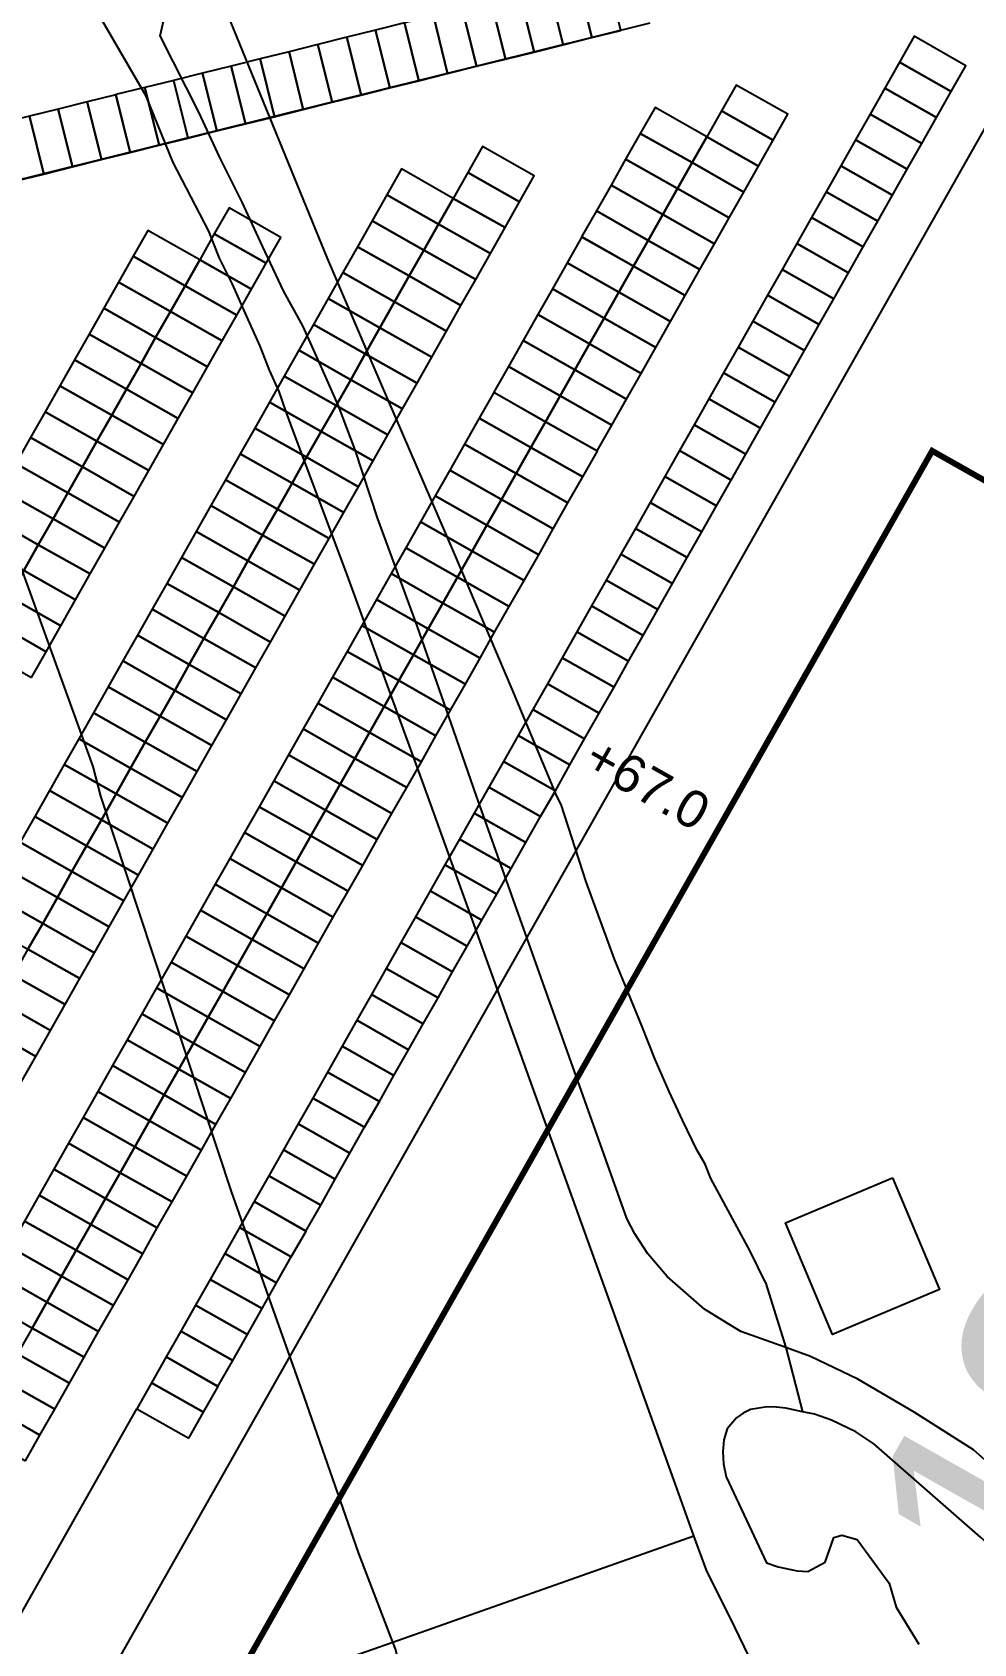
# Model space of a CAD drawing. Header units: millimetres. Extents: x 111502 to 977541, y 8702 to 1044108.
# Drawn here: x 489362.3 to 489441.4, y 240928.8 to 241064.2 of the extents above; entities that cross this region are included whole.
import ezdxf

# ---------------------------------------------------------------- set-up
doc = ezdxf.new("R2010")
doc.units = ezdxf.units.MM
doc.header["$LTSCALE"] = 0.25
doc.linetypes.add('DASHED2', pattern=[9.525, 6.35, -3.175])
doc.layers.add('E HVSS As Laid HV', color=10, linetype='Continuous')
doc.layers.add('X HVSS Site Background', color=8, linetype='Continuous')
doc.styles.add('Proposed Employment Area - 11-089-MP013-01a$0$1250T25R', font='arial.ttf', dxfattribs={"height": 3125})
doc.styles.add('Proposed Employment Area - 11-089-MP013-01a$0$2500T70R', font='arial.ttf', dxfattribs={"height": 17500})
doc.styles.add('Proposed Employment Area - 11-089-MP013-01a$0$Standard', font='txt')

# ---------------------------------------------------------------- blocks, each defined once
blk = doc.blocks.new('commercial background')
at = {"layer": 'X HVSS Site Background'}
for p, q in [((901.47, 594), (791.63, 566.74)), ((934.15, 593.22), (851.38, 447.01))]:
    blk.add_line(p, q, dxfattribs=at)
for points in [[(891.76, 591.58), (894.19, 592.19), (892.98, 597.04), (890.56, 596.44)], [(894.19, 592.19), (896.61, 592.79), (895.41, 597.64), (892.98, 597.04)], [(896.61, 592.79), (899.04, 593.39), (897.83, 598.25), (895.41, 597.64)], [(886.91, 590.38), (889.34, 590.98), (888.13, 595.83), (885.7, 595.23)], [(889.34, 590.98), (891.76, 591.58), (890.56, 596.44), (888.13, 595.83)], [(882.06, 589.17), (884.48, 589.77), (883.28, 594.63), (880.85, 594.02)], [(884.48, 589.77), (886.91, 590.38), (885.7, 595.23), (883.28, 594.63)], [(877.2, 587.96), (879.63, 588.57), (878.42, 593.42), (876, 592.82)], [(879.63, 588.57), (882.06, 589.17), (880.85, 594.02), (878.42, 593.42)], [(926.8, 588.26), (928.04, 590.43), (923.69, 592.9), (922.45, 590.72)], [(869.93, 586.15), (872.35, 586.76), (871.15, 591.61), (868.72, 591.01)], [(872.35, 586.76), (874.78, 587.36), (873.57, 592.21), (871.15, 591.61)], [(874.78, 587.36), (877.2, 587.96), (876, 592.82), (873.57, 592.21)], [(865.07, 584.95), (867.5, 585.55), (866.29, 590.4), (863.87, 589.8)], [(867.5, 585.55), (869.93, 586.15), (868.72, 591.01), (866.29, 590.4)], [(925.57, 586.08), (926.8, 588.26), (922.45, 590.72), (921.22, 588.55)], [(860.24, 583.75), (862.66, 584.35), (861.46, 589.2), (859.03, 588.6)], [(862.65, 584.35), (865.07, 584.95), (863.87, 589.8), (861.44, 589.2)], [(855.38, 582.54), (857.81, 583.14), (856.6, 587.99), (854.18, 587.39)], [(857.81, 583.15), (860.23, 583.76), (859.03, 588.61), (856.6, 588)], [(911.84, 584.17), (913.07, 586.35), (908.72, 588.81), (907.49, 586.64)], [(924.34, 583.91), (925.57, 586.08), (921.22, 588.55), (919.99, 586.37)], [(848.11, 580.73), (850.53, 581.33), (849.33, 586.19), (846.9, 585.58)], [(850.53, 581.33), (852.96, 581.94), (851.75, 586.79), (849.33, 586.19)], [(852.96, 581.94), (855.38, 582.54), (854.18, 587.39), (851.75, 586.79)], [(905.02, 582.29), (906.26, 584.46), (901.91, 586.93), (900.67, 584.75)], [(910.61, 582), (911.84, 584.17), (907.49, 586.64), (906.26, 584.46)], [(923.11, 581.73), (924.34, 583.91), (919.99, 586.37), (918.76, 584.2)], [(890.53, 579.01), (891.76, 581.18), (887.41, 583.65), (886.18, 581.47)], [(903.79, 580.11), (905.02, 582.29), (900.67, 584.75), (899.44, 582.58)], [(909.37, 579.82), (910.61, 582), (906.26, 584.46), (905.02, 582.29)], [(921.87, 579.56), (923.11, 581.73), (918.76, 584.2), (917.52, 582.02)], [(902.56, 577.94), (903.79, 580.11), (899.44, 582.58), (898.21, 580.4)], [(908.14, 577.65), (909.37, 579.82), (905.02, 582.29), (903.79, 580.11)], [(883.72, 577.12), (884.95, 579.29), (880.6, 581.76), (879.37, 579.58)], [(889.3, 576.83), (890.53, 579), (886.18, 581.47), (884.95, 579.29)], [(920.64, 577.38), (921.87, 579.56), (917.52, 582.02), (916.29, 579.85)], [(882.49, 574.94), (883.72, 577.12), (879.37, 579.58), (878.14, 577.41)], [(901.33, 575.76), (902.56, 577.94), (898.21, 580.4), (896.98, 578.23)], [(906.91, 575.47), (908.14, 577.65), (903.79, 580.11), (902.56, 577.94)], [(919.41, 575.21), (920.64, 577.38), (916.29, 579.85), (915.06, 577.67)], [(869.22, 573.84), (870.46, 576.01), (866.11, 578.48), (864.87, 576.3)], [(888.07, 574.65), (889.3, 576.83), (884.95, 579.29), (883.72, 577.12)], [(900.09, 573.59), (901.33, 575.76), (896.98, 578.23), (895.74, 576.05)], [(881.25, 572.77), (882.49, 574.94), (878.14, 577.41), (876.9, 575.23)], [(886.84, 572.48), (888.07, 574.65), (883.72, 577.12), (882.49, 574.94)], [(905.68, 573.3), (906.91, 575.47), (902.56, 577.94), (901.33, 575.76)], [(918.18, 573.03), (919.41, 575.21), (915.06, 577.67), (913.83, 575.5)], [(862.41, 571.95), (863.64, 574.13), (859.29, 576.59), (858.06, 574.42)], [(867.99, 571.66), (869.22, 573.84), (864.87, 576.3), (863.64, 574.13)], [(898.87, 571.41), (900.1, 573.58), (895.75, 576.05), (894.52, 573.87)], [(904.44, 571.12), (905.68, 573.3), (901.33, 575.76), (900.09, 573.59)], [(916.94, 570.86), (918.18, 573.03), (913.83, 575.5), (912.59, 573.32)], [(861.18, 569.78), (862.41, 571.95), (858.06, 574.42), (856.83, 572.24)], [(866.76, 569.49), (867.99, 571.66), (863.64, 574.13), (862.41, 571.95)], [(880.02, 570.59), (881.25, 572.77), (876.9, 575.23), (875.67, 573.06)], [(885.6, 570.3), (886.84, 572.48), (882.49, 574.94), (881.25, 572.77)], [(878.79, 568.42), (880.02, 570.59), (875.67, 573.06), (874.44, 570.88)], [(884.37, 568.13), (885.6, 570.3), (881.25, 572.77), (880.02, 570.59)], [(897.63, 569.23), (898.87, 571.41), (894.52, 573.87), (893.28, 571.7)], [(903.22, 568.94), (904.45, 571.12), (900.1, 573.58), (898.87, 571.41)], [(915.71, 568.68), (916.94, 570.86), (912.59, 573.32), (911.36, 571.15)], [(859.94, 567.6), (861.18, 569.78), (856.83, 572.24), (855.59, 570.07)], [(865.53, 567.31), (866.76, 569.49), (862.41, 571.95), (861.18, 569.78)], [(896.4, 567.06), (897.63, 569.23), (893.28, 571.7), (892.05, 569.52)], [(901.98, 566.77), (903.22, 568.94), (898.87, 571.41), (897.63, 569.23)], [(858.71, 565.43), (859.94, 567.6), (855.59, 570.07), (854.36, 567.89)], [(877.56, 566.24), (878.79, 568.41), (874.44, 570.88), (873.21, 568.7)], [(883.14, 565.95), (884.37, 568.13), (880.02, 570.59), (878.79, 568.42)], [(914.48, 566.51), (915.71, 568.68), (911.36, 571.15), (910.13, 568.97)], [(864.29, 565.14), (865.53, 567.31), (861.18, 569.78), (859.94, 567.6)], [(876.33, 564.06), (877.56, 566.24), (873.21, 568.7), (871.98, 566.53)], [(895.17, 564.88), (896.4, 567.06), (892.05, 569.52), (890.82, 567.35)], [(900.75, 564.59), (901.98, 566.77), (897.63, 569.23), (896.4, 567.06)], [(913.25, 564.33), (914.48, 566.51), (910.13, 568.97), (908.9, 566.8)], [(857.48, 563.25), (858.71, 565.43), (854.36, 567.89), (853.13, 565.72)], [(863.06, 562.96), (864.29, 565.14), (859.94, 567.6), (858.71, 565.43)], [(881.91, 563.77), (883.14, 565.95), (878.79, 568.41), (877.56, 566.24)], [(893.94, 562.71), (895.17, 564.88), (890.82, 567.35), (889.59, 565.17)], [(875.1, 561.89), (876.33, 564.06), (871.98, 566.53), (870.75, 564.35)], [(880.68, 561.6), (881.91, 563.77), (877.56, 566.24), (876.33, 564.06)], [(899.52, 562.42), (900.75, 564.59), (896.4, 567.06), (895.17, 564.88)], [(912.01, 562.16), (913.25, 564.33), (908.9, 566.8), (907.66, 564.62)], [(856.25, 561.08), (857.48, 563.25), (853.13, 565.72), (851.9, 563.54)], [(861.83, 560.79), (863.06, 562.96), (858.71, 565.43), (857.48, 563.25)], [(892.7, 560.53), (893.94, 562.71), (889.59, 565.17), (888.35, 563)], [(898.29, 560.24), (899.52, 562.42), (895.17, 564.88), (893.94, 562.71)], [(910.78, 559.98), (912.01, 562.16), (907.66, 564.62), (906.43, 562.45)], [(855.01, 558.9), (856.25, 561.08), (851.9, 563.54), (850.66, 561.37)], [(860.6, 558.61), (861.83, 560.79), (857.48, 563.25), (856.25, 561.08)], [(873.86, 559.71), (875.1, 561.89), (870.75, 564.35), (869.51, 562.18)], [(879.45, 559.42), (880.68, 561.6), (876.33, 564.06), (875.1, 561.89)], [(872.63, 557.54), (873.86, 559.71), (869.51, 562.18), (868.28, 560)], [(878.21, 557.25), (879.45, 559.42), (875.1, 561.89), (873.86, 559.71)], [(891.48, 558.35), (892.71, 560.53), (888.36, 562.99), (887.13, 560.82)], [(897.05, 558.07), (898.29, 560.24), (893.94, 562.71), (892.7, 560.53)], [(909.55, 557.81), (910.78, 559.98), (906.43, 562.45), (905.2, 560.27)], [(853.78, 556.73), (855.01, 558.9), (850.66, 561.37), (849.43, 559.19)], [(859.36, 556.44), (860.6, 558.61), (856.25, 561.08), (855.01, 558.9)], [(890.24, 556.18), (891.48, 558.35), (887.13, 560.82), (885.89, 558.64)], [(895.83, 555.89), (897.06, 558.06), (892.71, 560.53), (891.48, 558.35)], [(852.55, 554.55), (853.78, 556.73), (849.43, 559.19), (848.2, 557.02)], [(871.4, 555.36), (872.63, 557.54), (868.28, 560), (867.05, 557.83)], [(876.98, 555.07), (878.21, 557.25), (873.86, 559.71), (872.63, 557.54)], [(908.32, 555.63), (909.55, 557.81), (905.2, 560.27), (903.97, 558.1)], [(858.13, 554.26), (859.36, 556.44), (855.01, 558.9), (853.78, 556.73)], [(870.17, 553.19), (871.4, 555.36), (867.05, 557.83), (865.82, 555.65)], [(889.01, 554), (890.24, 556.18), (885.89, 558.64), (884.66, 556.47)], [(894.59, 553.71), (895.83, 555.89), (891.48, 558.35), (890.24, 556.18)], [(907.08, 553.46), (908.32, 555.63), (903.97, 558.1), (902.73, 555.92)], [(851.32, 552.38), (852.55, 554.55), (848.2, 557.02), (846.97, 554.84)], [(856.9, 552.09), (858.13, 554.26), (853.78, 556.73), (852.55, 554.55)], [(875.75, 552.9), (876.98, 555.07), (872.63, 557.54), (871.4, 555.36)], [(887.78, 551.83), (889.01, 554), (884.66, 556.47), (883.43, 554.29)], [(868.93, 551.01), (870.17, 553.19), (865.82, 555.65), (864.58, 553.48)], [(874.52, 550.72), (875.75, 552.9), (871.4, 555.36), (870.17, 553.19)], [(893.36, 551.54), (894.59, 553.71), (890.24, 556.18), (889.01, 554)], [(905.85, 551.28), (907.08, 553.46), (902.73, 555.92), (901.5, 553.75)], [(850.08, 550.2), (851.32, 552.38), (846.97, 554.84), (845.73, 552.67)], [(855.67, 549.91), (856.9, 552.09), (852.55, 554.55), (851.32, 552.38)], [(886.55, 549.65), (887.78, 551.83), (883.43, 554.29), (882.2, 552.12)], [(892.13, 549.36), (893.36, 551.54), (889.01, 554), (887.78, 551.83)], [(904.62, 549.11), (905.85, 551.28), (901.5, 553.75), (900.27, 551.57)], [(848.85, 548.03), (850.08, 550.2), (845.73, 552.67), (844.5, 550.49)], [(854.43, 547.74), (855.67, 549.91), (851.32, 552.38), (850.08, 550.2)], [(867.7, 548.84), (868.93, 551.01), (864.58, 553.48), (863.35, 551.3)], [(873.28, 548.55), (874.52, 550.72), (870.17, 553.19), (868.93, 551.01)], [(866.47, 546.66), (867.7, 548.84), (863.35, 551.3), (862.12, 549.13)], [(872.05, 546.37), (873.28, 548.55), (868.93, 551.01), (867.7, 548.84)], [(885.31, 547.48), (886.55, 549.65), (882.2, 552.12), (880.96, 549.94)], [(890.9, 547.19), (892.13, 549.36), (887.78, 551.83), (886.55, 549.65)], [(903.39, 546.93), (904.62, 549.11), (900.27, 551.57), (899.04, 549.4)], [(853.2, 545.56), (854.43, 547.74), (850.08, 550.2), (848.85, 548.03)], [(884.08, 545.3), (885.31, 547.48), (880.96, 549.94), (879.73, 547.77)], [(889.66, 545.01), (890.9, 547.19), (886.55, 549.65), (885.31, 547.48)], [(865.24, 544.49), (866.47, 546.66), (862.12, 549.13), (860.89, 546.95)], [(870.82, 544.2), (872.05, 546.37), (867.7, 548.84), (866.47, 546.66)], [(902.15, 544.76), (903.39, 546.93), (899.04, 549.4), (897.8, 547.22)], [(851.97, 543.39), (853.2, 545.56), (848.85, 548.03), (847.62, 545.85)], [(864, 542.31), (865.24, 544.49), (860.89, 546.95), (859.65, 544.78)], [(882.85, 543.13), (884.08, 545.3), (879.73, 547.77), (878.5, 545.59)], [(888.43, 542.84), (889.66, 545.01), (885.31, 547.48), (884.08, 545.3)], [(900.92, 542.58), (902.15, 544.76), (897.8, 547.22), (896.57, 545.05)], [(850.74, 541.21), (851.97, 543.39), (847.62, 545.85), (846.39, 543.68)], [(869.59, 542.02), (870.82, 544.2), (866.47, 546.66), (865.24, 544.49)], [(881.62, 540.95), (882.85, 543.13), (878.5, 545.59), (877.27, 543.42)], [(862.77, 540.14), (864, 542.31), (859.65, 544.78), (858.42, 542.6)], [(868.35, 539.85), (869.59, 542.02), (865.24, 544.49), (864, 542.31)], [(887.2, 540.66), (888.43, 542.84), (884.08, 545.3), (882.85, 543.13)], [(899.69, 540.41), (900.92, 542.58), (896.57, 545.05), (895.34, 542.87)], [(849.5, 539.04), (850.74, 541.21), (846.39, 543.68), (845.15, 541.5)], [(880.38, 538.78), (881.62, 540.95), (877.27, 543.42), (876.03, 541.24)], [(885.97, 538.49), (887.2, 540.66), (882.85, 543.13), (881.62, 540.95)], [(898.46, 538.23), (899.69, 540.41), (895.34, 542.87), (894.11, 540.7)], [(861.54, 537.96), (862.77, 540.14), (858.42, 542.6), (857.19, 540.43)], [(867.12, 537.67), (868.35, 539.85), (864, 542.31), (862.77, 540.14)], [(860.31, 535.79), (861.54, 537.96), (857.19, 540.43), (855.96, 538.25)], [(865.89, 535.5), (867.12, 537.67), (862.77, 540.14), (861.54, 537.96)], [(879.15, 536.6), (880.38, 538.78), (876.03, 541.24), (874.8, 539.07)], [(884.73, 536.31), (885.97, 538.49), (881.62, 540.95), (880.38, 538.78)], [(897.22, 536.06), (898.46, 538.23), (894.11, 540.7), (892.87, 538.52)], [(877.92, 534.43), (879.15, 536.6), (874.8, 539.07), (873.57, 536.89)], [(883.5, 534.14), (884.73, 536.31), (880.38, 538.78), (879.15, 536.6)], [(859.07, 533.61), (860.31, 535.79), (855.96, 538.25), (854.72, 536.08)], [(864.66, 533.32), (865.89, 535.5), (861.54, 537.96), (860.31, 535.79)], [(895.99, 533.88), (897.22, 536.06), (892.87, 538.52), (891.64, 536.35)], [(857.84, 531.44), (859.07, 533.61), (854.72, 536.08), (853.49, 533.9)], [(876.69, 532.25), (877.92, 534.43), (873.57, 536.89), (872.34, 534.72)], [(882.27, 531.96), (883.5, 534.14), (879.15, 536.6), (877.92, 534.43)], [(894.76, 531.71), (895.99, 533.88), (891.64, 536.35), (890.41, 534.17)], [(863.42, 531.15), (864.66, 533.32), (860.31, 535.79), (859.07, 533.61)], [(875.45, 530.08), (876.69, 532.25), (872.34, 534.72), (871.1, 532.54)], [(856.61, 529.26), (857.84, 531.44), (853.49, 533.9), (852.26, 531.73)], [(862.19, 528.97), (863.42, 531.15), (859.07, 533.61), (857.84, 531.44)], [(881.04, 529.79), (882.27, 531.96), (877.92, 534.43), (876.69, 532.25)], [(893.53, 529.53), (894.76, 531.71), (890.41, 534.17), (889.18, 532)], [(874.22, 527.9), (875.45, 530.08), (871.1, 532.54), (869.87, 530.37)], [(879.8, 527.61), (881.04, 529.79), (876.69, 532.25), (875.45, 530.08)], [(892.29, 527.36), (893.53, 529.53), (889.18, 532), (887.94, 529.82)], [(855.38, 527.09), (856.61, 529.26), (852.26, 531.73), (851.03, 529.55)], [(860.96, 526.8), (862.19, 528.97), (857.84, 531.44), (856.61, 529.26)], [(854.14, 524.91), (855.38, 527.09), (851.03, 529.55), (849.79, 527.38)], [(872.99, 525.73), (874.22, 527.9), (869.87, 530.37), (868.64, 528.19)], [(878.57, 525.44), (879.8, 527.61), (875.45, 530.08), (874.22, 527.9)], [(891.06, 525.18), (892.29, 527.36), (887.94, 529.82), (886.71, 527.65)], [(859.73, 524.62), (860.96, 526.8), (856.61, 529.26), (855.38, 527.09)], [(871.76, 523.55), (872.99, 525.73), (868.64, 528.19), (867.41, 526.02)], [(852.91, 522.74), (854.14, 524.91), (849.79, 527.38), (848.56, 525.2)], [(858.49, 522.45), (859.73, 524.62), (855.38, 527.09), (854.14, 524.91)], [(877.34, 523.26), (878.57, 525.44), (874.22, 527.9), (872.99, 525.73)], [(889.83, 523.01), (891.06, 525.18), (886.71, 527.65), (885.48, 525.47)], [(870.52, 521.38), (871.76, 523.55), (867.41, 526.02), (866.17, 523.84)], [(876.11, 521.09), (877.34, 523.26), (872.99, 525.73), (871.76, 523.55)], [(888.6, 520.83), (889.83, 523.01), (885.48, 525.47), (884.25, 523.3)], [(851.68, 520.56), (852.91, 522.74), (848.56, 525.2), (847.33, 523.03)], [(857.26, 520.27), (858.49, 522.45), (854.14, 524.91), (852.91, 522.74)], [(850.45, 518.39), (851.68, 520.56), (847.33, 523.03), (846.1, 520.85)], [(856.03, 518.1), (857.26, 520.27), (852.91, 522.74), (851.68, 520.56)], [(869.29, 519.2), (870.52, 521.38), (866.17, 523.84), (864.94, 521.67)], [(874.87, 518.91), (876.11, 521.09), (871.76, 523.55), (870.52, 521.38)], [(887.36, 518.66), (888.6, 520.83), (884.25, 523.3), (883.01, 521.12)], [(868.06, 517.03), (869.29, 519.2), (864.94, 521.67), (863.71, 519.49)], [(873.64, 516.74), (874.87, 518.91), (870.52, 521.38), (869.29, 519.2)], [(849.21, 516.21), (850.45, 518.39), (846.1, 520.85), (844.86, 518.68)], [(854.8, 515.92), (856.03, 518.1), (851.68, 520.56), (850.45, 518.39)], [(886.13, 516.48), (887.36, 518.66), (883.01, 521.12), (881.78, 518.95)], [(866.83, 514.85), (868.06, 517.03), (863.71, 519.49), (862.48, 517.32)], [(872.41, 514.56), (873.64, 516.74), (869.29, 519.2), (868.06, 517.03)], [(884.9, 514.31), (886.13, 516.48), (881.78, 518.95), (880.55, 516.77)], [(853.56, 513.75), (854.8, 515.92), (850.45, 518.39), (849.21, 516.21)], [(865.59, 512.68), (866.83, 514.85), (862.48, 517.32), (861.24, 515.14)], [(852.33, 511.57), (853.56, 513.75), (849.21, 516.21), (847.98, 514.04)], [(871.18, 512.39), (872.41, 514.56), (868.06, 517.03), (866.83, 514.85)], [(883.67, 512.13), (884.9, 514.31), (880.55, 516.77), (879.32, 514.6)], [(864.36, 510.5), (865.59, 512.68), (861.24, 515.14), (860.01, 512.97)], [(869.94, 510.21), (871.18, 512.39), (866.83, 514.85), (865.59, 512.68)], [(882.43, 509.96), (883.67, 512.13), (879.32, 514.6), (878.08, 512.42)], [(851.1, 509.4), (852.33, 511.57), (847.98, 514.04), (846.75, 511.86)], [(849.87, 507.22), (851.1, 509.4), (846.75, 511.86), (845.52, 509.69)], [(863.13, 508.33), (864.36, 510.5), (860.01, 512.97), (858.78, 510.79)], [(868.71, 508.04), (869.94, 510.21), (865.59, 512.68), (864.36, 510.5)], [(881.2, 507.78), (882.43, 509.96), (878.08, 512.42), (876.85, 510.25)], [(861.9, 506.15), (863.13, 508.33), (858.78, 510.79), (857.55, 508.62)], [(867.48, 505.86), (868.71, 508.04), (864.36, 510.5), (863.13, 508.33)], [(848.63, 505.05), (849.87, 507.22), (845.52, 509.69), (844.28, 507.51)], [(879.97, 505.61), (881.2, 507.78), (876.85, 510.25), (875.62, 508.07)], [(860.66, 503.98), (861.9, 506.15), (857.55, 508.62), (856.31, 506.44)], [(866.25, 503.69), (867.48, 505.86), (863.13, 508.33), (861.9, 506.15)], [(878.74, 503.43), (879.97, 505.61), (875.62, 508.07), (874.39, 505.9)], [(859.43, 501.8), (860.66, 503.98), (856.31, 506.44), (855.08, 504.27)], [(865.01, 501.51), (866.25, 503.69), (861.9, 506.15), (860.66, 503.98)], [(877.5, 501.26), (878.74, 503.43), (874.39, 505.9), (873.15, 503.72)], [(858.2, 499.63), (859.43, 501.8), (855.08, 504.27), (853.85, 502.09)], [(863.78, 499.34), (865.01, 501.51), (860.66, 503.98), (859.43, 501.8)], [(876.27, 499.08), (877.5, 501.26), (873.15, 503.72), (871.92, 501.55)], [(856.97, 497.45), (858.2, 499.63), (853.85, 502.09), (852.62, 499.92)], [(862.55, 497.16), (863.78, 499.34), (859.43, 501.8), (858.2, 499.63)], [(875.04, 496.9), (876.27, 499.08), (871.92, 501.55), (870.69, 499.37)], [(855.73, 495.28), (856.97, 497.45), (852.62, 499.92), (851.38, 497.74)], [(861.32, 494.99), (862.55, 497.16), (858.2, 499.63), (856.97, 497.45)], [(873.81, 494.73), (875.04, 496.9), (870.69, 499.37), (869.46, 497.19)], [(854.5, 493.1), (855.73, 495.28), (851.38, 497.74), (850.15, 495.57)], [(860.08, 492.81), (861.32, 494.99), (856.97, 497.45), (855.73, 495.28)], [(872.57, 492.55), (873.81, 494.73), (869.46, 497.19), (868.22, 495.02)], [(853.27, 490.93), (854.5, 493.1), (850.15, 495.57), (848.92, 493.39)], [(858.85, 490.64), (860.08, 492.81), (855.73, 495.28), (854.5, 493.1)], [(871.34, 490.38), (872.58, 492.55), (868.23, 495.02), (866.99, 492.84)], [(852.04, 488.75), (853.27, 490.93), (848.92, 493.39), (847.69, 491.22)], [(857.62, 488.46), (858.85, 490.64), (854.5, 493.1), (853.27, 490.93)], [(870.11, 488.2), (871.34, 490.38), (866.99, 492.84), (865.76, 490.67)], [(850.8, 486.58), (852.04, 488.75), (847.69, 491.22), (846.45, 489.04)], [(856.39, 486.29), (857.62, 488.46), (853.27, 490.93), (852.04, 488.75)], [(868.88, 486.03), (870.11, 488.2), (865.76, 490.67), (864.53, 488.49)], [(849.57, 484.4), (850.8, 486.58), (846.45, 489.04), (845.22, 486.87)], [(855.15, 484.11), (856.39, 486.29), (852.04, 488.75), (850.8, 486.58)], [(867.65, 483.85), (868.88, 486.03), (864.53, 488.49), (863.3, 486.32)], [(853.92, 481.94), (855.15, 484.11), (850.8, 486.58), (849.57, 484.4)], [(866.42, 481.68), (867.65, 483.85), (863.3, 486.32), (862.07, 484.14)], [(852.69, 479.76), (853.92, 481.94), (849.57, 484.4), (848.34, 482.23)], [(865.18, 479.5), (866.42, 481.68), (862.07, 484.14), (860.83, 481.97)], [(851.46, 477.59), (852.69, 479.76), (848.34, 482.23), (847.11, 480.05)], [(863.95, 477.33), (865.19, 479.5), (860.83, 481.97), (859.6, 479.79)], [(850.22, 475.41), (851.46, 477.59), (847.11, 480.05), (845.87, 477.88)], [(862.72, 475.15), (863.95, 477.33), (859.6, 479.79), (858.37, 477.62)], [(848.99, 473.24), (850.22, 475.41), (845.87, 477.88), (844.64, 475.7)]]:
    blk.add_lwpolyline(points, close=True, dxfattribs=at)
at = {"layer": 'X HVSS Site Background', "const_width": 0.5}
blk.add_lwpolyline([(1092.9, 293.39), (1165.85, 422.2), (925.2, 558.08), (852.25, 429.28)], close=True, dxfattribs=at)
at = {"layer": 'X HVSS Site Background', "flags": 128}
blk.add_lwpolyline([(803.83, 555.11), (819.96, 458.96), (841.05, 447.05), (858.37, 477.62)], dxfattribs=at)
at = {"layer": 'X HVSS Site Background', "attachment_point": 1}
for s, width, gutter_width, insert, char_height, rotation, style in [('+67.0', 18.6323, 15.62, (897.24, 534.21), 3.125, 330.5486, 'Proposed Employment Area - 11-089-MP013-01a$0$1250T25R'), ('13', 62.5848, 87.5, (918.76, 468.12), 17.5, 60.4622, 'Proposed Employment Area - 11-089-MP013-01a$0$2500T70R')]:
    blk.add_mtext_dynamic_manual_height_columns(s, width=width, gutter_width=gutter_width, heights=[0], dxfattribs=dict(at, insert=insert, char_height=char_height, rotation=rotation, style=style))
at = {"layer": 'X HVSS Site Background', "style": 'Proposed Employment Area - 11-089-MP013-01a$0$Standard'}
for p, rotation in [((485.88, 899.5), 95.9302), ((729.37, 850.69), 240.5366), ((319.53, 839.47), 95.9302), ((520.9, 756.6), 330.4683), ((1582.14, 507.49), 240.4683), ((1846.75, 293.1), 209.3143), ((1096.5, 265.37), 60.4683)]:
    blk.add_attdef('NOOFPARKINGSPACES', p, '', height=0.3, rotation=rotation, dxfattribs=at)
blk = doc.blocks.new('OS MAP 060722')
at = {"layer": 'X HVSS Site Background'}
for points in [[(613.31, 1832.85), (612.02, 1835.49), (608.72, 1841.59), (608.22, 1842.79), (607.52, 1843.99), (606.32, 1846.49), (605.22, 1848.89), (604.02, 1851.59), (602.92, 1854.39), (600.62, 1859.99), (598.22, 1866.49), (596.12, 1872.99), (595.77, 1873.69), (592.02, 1882.69), (587.12, 1894.19), (580.32, 1909.89), (576.52, 1918.79), (567.32, 1941.29), (560.02, 1958.99)], [(615.02, 1827.38), (611.24, 1828.72), (609.71, 1829.66), (608.17, 1830.6), (605.03, 1833.35), (603.4, 1835.24), (602.32, 1836.92), (601.65, 1838.23), (589.02, 1873.69), (587.12, 1879.19), (584.02, 1887.99), (580.72, 1896.99), (578.82, 1902.79), (577.42, 1906.49), (575.82, 1910.09), (574.42, 1913.19), (572.82, 1916.09), (571.02, 1919.89), (569.32, 1923.59), (567.42, 1927.39), (565.72, 1931.09), (562.43, 1937.56), (563.58, 1942.59)], [(607.29, 1811.56), (605.59, 1816.27), (600.74, 1829.77), (584.92, 1873.69), (578.02, 1892.59), (573.62, 1904.39), (573.02, 1905.99), (572.42, 1907.69), (571.62, 1909.49), (570.82, 1911.49), (569.72, 1913.99), (568.52, 1916.69), (567.42, 1918.89), (566.52, 1921.14), (563.51, 1926.92), (561.26, 1932.49), (551.78, 1948.83), (550.8, 1951.04), (550.34, 1951.92), (549.82, 1952.76), (549.16, 1953.69), (548.34, 1954.48), (547.45, 1955.12)], [(581.98, 1802.63), (579.13, 1810.08), (574.53, 1823.28), (571.38, 1832.18), (568.43, 1840.48), (557.44, 1873.69), (556.81, 1876.2), (549.61, 1896.1), (545.01, 1909.1), (530.32, 1950.17)], [(623.98, 1841.64), (627.92, 1832.25), (618.93, 1828.47), (614.99, 1837.86), (623.98, 1841.64)], [(613.31, 1832.85), (615.02, 1827.38)], [(647.79, 1804.06), (634.58, 1815.43), (630.78, 1818.79), (625.79, 1821.94), (621.07, 1824.72), (617.08, 1826.64), (615.02, 1827.38)], [(615.02, 1827.38), (616.42, 1821.99)], [(616.42, 1821.99), (615.01, 1822.28), (614.22, 1822.36), (613.43, 1822.41), (612.04, 1822.18), (611.42, 1821.88), (610.86, 1821.48), (610.09, 1820.56), (609.79, 1819.63), (609.71, 1818.61), (609.76, 1817.62), (610.01, 1816.52), (610.01, 1816.51), (613.39, 1809.29), (614.37, 1808.97), (615.96, 1808.63), (616.85, 1808.56), (618.31, 1809.35), (619.05, 1811.43), (619.71, 1811.62), (621, 1811.25), (623.69, 1807.6), (624.27, 1805.57), (626.18, 1802.47)], [(643.95, 1801.08), (632.59, 1810.14), (632.19, 1810.72), (631.38, 1811.44), (622.42, 1819.28), (620.88, 1820.29), (618.85, 1821.27), (617.42, 1821.78), (616.42, 1821.99)], [(581.98, 1802.63), (607.29, 1811.56)], [(628.9, 1787.34), (626.45, 1789.69), (616.74, 1790.15), (616.53, 1790.68), (612.68, 1799.83), (610.73, 1803.88), (608.33, 1808.68), (607.29, 1811.56)], [(466.91, 1738.54), (576.95, 1800.86), (581.98, 1802.63)], [(588.86, 1778.68), (583.88, 1797.53), (583.03, 1799.48), (582.43, 1801.08), (582.23, 1801.98), (581.98, 1802.63)]]:
    blk.add_lwpolyline(points, dxfattribs=at)
at = {"layer": 'X HVSS Site Background', "flags": 128}
for points in [[(613.31, 1832.85), (612.02, 1835.49), (612.02, 1835.49), (608.72, 1841.59), (608.72, 1841.59), (608.22, 1842.79), (608.22, 1842.79), (607.52, 1843.99), (607.52, 1843.99), (606.32, 1846.49), (606.32, 1846.49), (605.22, 1848.89), (605.22, 1848.89), (604.02, 1851.59), (604.02, 1851.59), (602.92, 1854.39), (602.92, 1854.39), (600.62, 1859.99), (600.62, 1859.99), (598.22, 1866.49), (598.22, 1866.49), (596.12, 1872.99), (596.12, 1872.99), (595.77, 1873.69), (595.77, 1873.69), (592.02, 1882.69), (592.02, 1882.69), (587.12, 1894.19), (587.12, 1894.19), (580.32, 1909.89), (580.32, 1909.89), (576.52, 1918.79), (576.52, 1918.79), (567.32, 1941.29)], [(615.02, 1827.38), (611.24, 1828.72), (611.24, 1828.72), (609.71, 1829.66), (609.71, 1829.66), (608.17, 1830.6), (608.17, 1830.6), (605.03, 1833.35), (605.03, 1833.35), (603.4, 1835.24), (603.4, 1835.24), (602.32, 1836.92), (602.32, 1836.92), (601.65, 1838.23), (601.65, 1838.23), (589.02, 1873.69), (589.02, 1873.69), (587.12, 1879.19), (587.12, 1879.19), (584.02, 1887.99), (584.02, 1887.99), (580.72, 1896.99), (580.72, 1896.99), (578.82, 1902.79), (578.82, 1902.79), (577.42, 1906.49), (577.42, 1906.49), (575.82, 1910.09), (575.82, 1910.09), (574.42, 1913.19), (574.42, 1913.19), (572.82, 1916.09), (572.82, 1916.09), (571.02, 1919.89), (571.02, 1919.89), (569.32, 1923.59), (569.32, 1923.59), (567.42, 1927.39), (567.42, 1927.39), (565.72, 1931.09), (565.72, 1931.09), (562.43, 1937.56), (562.43, 1937.56), (563.58, 1942.59)], [(607.29, 1811.56), (605.59, 1816.27), (605.59, 1816.27), (600.74, 1829.77), (600.74, 1829.77), (584.92, 1873.69), (584.92, 1873.69), (578.02, 1892.59), (578.02, 1892.59), (573.62, 1904.39), (573.62, 1904.39), (573.02, 1905.99), (573.02, 1905.99), (572.42, 1907.69), (572.42, 1907.69), (571.62, 1909.49), (571.62, 1909.49), (570.82, 1911.49), (570.82, 1911.49), (569.72, 1913.99), (569.72, 1913.99), (568.52, 1916.69), (568.52, 1916.69), (567.42, 1918.89), (567.42, 1918.89), (566.52, 1921.14), (566.52, 1921.14), (563.51, 1926.92), (563.51, 1926.92), (561.26, 1932.49), (561.26, 1932.49), (551.78, 1948.83)], [(581.98, 1802.63), (579.13, 1810.08), (579.13, 1810.08), (574.53, 1823.28), (574.53, 1823.28), (571.38, 1832.18), (571.38, 1832.18), (568.43, 1840.48), (568.43, 1840.48), (557.44, 1873.69), (557.44, 1873.69), (556.81, 1876.2), (556.81, 1876.2), (549.61, 1896.1), (549.61, 1896.1), (545.01, 1909.1), (545.01, 1909.1), (530.32, 1950.17)], [(623.98, 1841.64), (627.92, 1832.25), (627.92, 1832.25), (618.93, 1828.47), (618.93, 1828.47), (614.99, 1837.86), (614.99, 1837.86), (623.98, 1841.64)], [(613.31, 1832.85), (615.02, 1827.38)], [(647.79, 1804.06), (634.58, 1815.43), (634.58, 1815.43), (630.78, 1818.79), (630.78, 1818.79), (625.79, 1821.94), (625.79, 1821.94), (621.07, 1824.72), (621.07, 1824.72), (617.08, 1826.64), (617.08, 1826.64), (615.02, 1827.38)], [(615.02, 1827.38), (616.42, 1821.99)], [(616.42, 1821.99), (615.01, 1822.28), (615.01, 1822.28), (614.22, 1822.36), (614.22, 1822.36), (613.43, 1822.41), (613.43, 1822.41), (612.04, 1822.18), (612.04, 1822.18), (611.42, 1821.88), (611.42, 1821.88), (610.86, 1821.48), (610.86, 1821.48), (610.09, 1820.56), (610.09, 1820.56), (609.79, 1819.63), (609.79, 1819.63), (609.71, 1818.61), (609.71, 1818.61), (609.76, 1817.62), (609.76, 1817.62), (610.01, 1816.52), (610.01, 1816.52), (610.01, 1816.51), (610.01, 1816.51), (613.39, 1809.29), (613.39, 1809.29), (614.37, 1808.97), (614.37, 1808.97), (615.96, 1808.63), (615.96, 1808.63), (616.85, 1808.56), (616.85, 1808.56), (618.31, 1809.35), (618.31, 1809.35), (619.05, 1811.43), (619.05, 1811.43), (619.71, 1811.62), (619.71, 1811.62), (621, 1811.25), (621, 1811.25), (623.69, 1807.6), (623.69, 1807.6), (624.27, 1805.57), (624.27, 1805.57), (626.18, 1802.47)], [(643.95, 1801.08), (632.59, 1810.14), (632.59, 1810.14), (632.19, 1810.72), (632.19, 1810.72), (631.38, 1811.44), (631.38, 1811.44), (622.42, 1819.28), (622.42, 1819.28), (620.88, 1820.29), (620.88, 1820.29), (618.85, 1821.27), (618.85, 1821.27), (617.42, 1821.78), (617.42, 1821.78), (616.42, 1821.99)], [(581.98, 1802.63), (607.29, 1811.56)], [(628.9, 1787.34), (626.45, 1789.69), (626.45, 1789.69), (616.74, 1790.15), (616.74, 1790.15), (616.53, 1790.68), (616.53, 1790.68), (612.68, 1799.83), (612.68, 1799.83), (610.73, 1803.88), (610.73, 1803.88), (608.33, 1808.68), (608.33, 1808.68), (607.29, 1811.56)], [(466.91, 1738.54), (576.95, 1800.86), (576.95, 1800.86), (581.98, 1802.63)], [(588.86, 1778.68), (583.88, 1797.53), (583.88, 1797.53), (583.03, 1799.48), (583.03, 1799.48), (582.43, 1801.08), (582.43, 1801.08), (582.23, 1801.98), (582.23, 1801.98), (581.98, 1802.63)]]:
    blk.add_lwpolyline(points, dxfattribs=at)

msp = doc.modelspace()

# ---------------------------------------------------------------- linework, layer by layer
at = {"lineweight": 0}
msp.add_circle((488727.82, 239008.33), 11388.42, dxfattribs=at)

# ---------------------------------------------------------------- block references
at = {"layer": 'E HVSS As Laid HV', "linetype": 'DASHED2', "lineweight": 0}
msp.add_blockref('OS MAP 060722', (488810.58, 239126.31), dxfattribs=at)
at = {"layer": 'X HVSS Site Background', "lineweight": 0}
msp.add_blockref('commercial background', (488512.69, 240470.93), dxfattribs=at)

doc.saveas('drawing.dxf')
